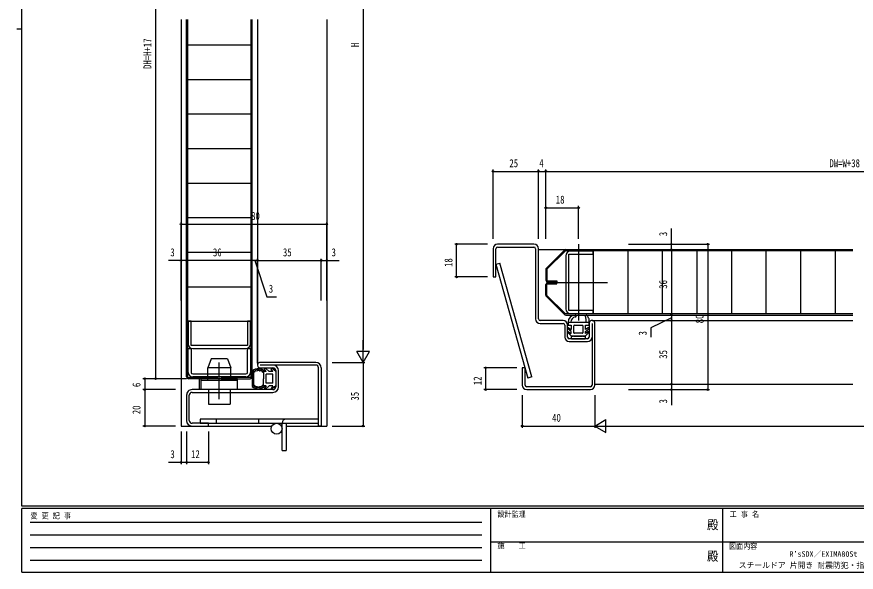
# Model space of a CAD drawing. Units: millimetres, scale not verified. Extents: x -397 to 397, y -282 to 282.
# Drawn here: x -396.7 to 64.6, y -282.1 to 23.4 of the extents above; entities that cross this region are included whole.
import ezdxf
from ezdxf.enums import TextEntityAlignment as Align

# ---------------------------------------------------------------- set-up
doc = ezdxf.new("R2010")
doc.units = ezdxf.units.MM
doc.header["$LTSCALE"] = 2
for name, color, linetype in [('0-1_USER1', 3, 'Continuous'), ('0-2_YKK_11', 7, 'Continuous'), ('0-3_YKK_12', 2, 'Continuous'), ('0-4_YKK_13', 4, 'Continuous'), ('0-6_YKK_D', 6, 'Continuous'), ('0-7_YKK_ZWAK', 7, 'Continuous')]:
    doc.layers.add(name, color=color, linetype=linetype)
doc.styles.add('ＭＳ ゴシック', font='')
doc.styles.get('ＭＳ ゴシック').set_extended_font_data('MS Gothic')

msp = doc.modelspace()

# ---------------------------------------------------------------- linework, layer by layer
at = {"layer": '0-2_YKK_11'}
for p, q in [((-112.474, -101.686), (-132.474, -101.686)), ((-132.474, -103.286), (-112.474, -103.286)), ((-111.574, -104.186), (-111.574, -142.786)), ((-109.974, -142.786), (-109.974, -104.186)), ((-94.974, -108.086), (-94.974, -137.286)), ((-96.474, -143.686), (-109.074, -143.686)), ((-109.074, -145.286), (-96.474, -145.286)), ((-95.574, -146.186), (-95.574, -152.786)), ((-93.974, -152.786), (-93.974, -146.186)), ((-82.174, -145.286), (-82.174, -152.786)), ((-80.574, -145.286), (-80.574, -179.186)), ((-78.974, -179.186), (-78.974, -145.286)), ((-83.074, -153.686), (-93.074, -153.686)), ((-93.074, -155.286), (-83.074, -155.286)), ((-300, -159.086), (-270.8, -159.086)), ((-232.4, -166.686), (-262.9, -166.686)), ((-232.4, -168.186), (-262.9, -168.186)), ((-262.9, -169.686), (-255.9, -169.686)), ((-300, -173.086), (-270.8, -173.086)), ((-270.8, -174.686), (-300, -174.686)), ((-254.4, -171.186), (-254.4, -180.186)), ((-252.9, -180.186), (-252.9, -171.186)), ((-255.9, -181.686), (-300.4, -181.686)), ((-300.4, -183.186), (-255.9, -183.186)), ((-81.474, -180.086), (-116.474, -180.086)), ((-116.474, -181.686), (-81.474, -181.686)), ((-303.4, -184.686), (-303.4, -198.686)), ((-301.9, -198.686), (-301.9, -184.686))]:
    msp.add_line(p, q, dxfattribs=at)
for points in [[(-134.974, -104.186), (-134.974, -119.686), (-133.374, -119.686), (-133.374, -104.186)], [(-93.374, -138.186), (-93.374, -107.186), (-79.974, -107.186), (-79.974, -105.586), (-92.474, -105.586)], [(-92.474, -139.786), (-79.974, -139.786), (-79.974, -138.186), (-93.374, -138.186)], [(-269.9, -157.486), (-300.9, -157.486), (-300.9, -144.086), (-302.5, -144.086), (-302.5, -156.586)], [(-268.3, -156.586), (-268.3, -144.086), (-269.9, -144.086), (-269.9, -157.486)], [(-302.5, -172.186), (-302.5, -159.086), (-300.9, -159.086), (-300.9, -172.186)], [(-269.9, -172.186), (-269.9, -159.086), (-268.3, -159.086), (-268.3, -172.186)], [(-229.4, -169.686), (-229.4, -201.686), (-230.9, -201.686), (-230.9, -169.686)], [(-117.374, -179.186), (-117.374, -169.686), (-118.974, -169.686), (-118.974, -179.186)], [(-300.4, -201.686), (-291.4, -201.686), (-291.4, -200.186), (-300.4, -200.186)]]:
    msp.add_lwpolyline(points, dxfattribs=at)
for centre, radius, start, end in [((-132.474, -104.186), 2.5, 90.00001, 179.99999), ((-132.474, -104.186), 0.9, 90.00001, 179.99999), ((-112.474, -104.186), 2.5, 0.00001, 89.99999), ((-112.474, -104.186), 0.9, 0.00001, 89.99999), ((-92.474, -108.086), 2.5, 90.00001, 179.99999), ((-92.474, -137.286), 2.5, 180.00001, 269.99999), ((-109.074, -142.786), 2.5, 180.00001, 269.99999), ((-109.074, -142.786), 0.9, 180.00001, 269.99999), ((-96.474, -146.186), 2.5, 0.00001, 89.99999), ((-96.474, -146.186), 0.9, 0.00001, 89.99999), ((-80.574, -145.286), 1.6, 359.99999, 180.00001), ((-300, -156.586), 2.5, 180.00001, 269.99999), ((-270.8, -156.586), 2.5, 270.00001, 359.99999), ((-93.074, -152.786), 2.5, 180.00001, 269.99999), ((-93.074, -152.786), 0.9, 180.00001, 269.99999), ((-83.074, -152.786), 0.9, 270.00001, 359.99999), ((-83.074, -152.786), 2.5, 270.00001, 359.99999), ((-262.9, -168.186), 1.5, 89.99998, 270.00057), ((-255.9, -171.186), 3, 359.99998, 89.99998), ((-255.9, -171.186), 1.5, 359.99998, 89.99941), ((-232.4, -169.686), 3, 359.99998, 89.99969), ((-232.4, -169.686), 1.5, 359.99998, 89.99998), ((-300, -172.186), 2.5, 180.00001, 269.99999), ((-300, -172.186), 0.9, 180.00001, 269.99999), ((-270.8, -172.186), 0.9, 270.00001, 359.99999), ((-270.8, -172.186), 2.5, 270.00001, 359.99999), ((-116.474, -179.186), 2.5, 180.00001, 269.99999), ((-116.474, -179.186), 0.9, 180.00001, 269.99999), ((-81.474, -179.186), 0.9, 270.00001, 359.99999), ((-81.474, -179.186), 2.5, 270.00001, 359.99999), ((-300.4, -184.686), 3, 89.99998, 180.00025), ((-300.4, -184.686), 1.5, 89.99998, 179.99996), ((-255.9, -180.186), 1.5, 270, 359.99998), ((-255.9, -180.186), 3, 270, 359.99998), ((-300.4, -198.686), 3, 180.00025, 270), ((-300.4, -198.686), 1.5, 179.99996, 270)]:
    msp.add_arc(centre, radius, start, end, dxfattribs=at)
at = {"layer": '0-3_YKK_12'}
for p, q in [((-306.4, 21.864), (-306.4, -201.686)), ((-264.4, 21.864), (-264.4, -168.198)), ((-226.4, 21.864), (-226.4, -201.686)), ((-109.974, -104.686), (-95.06, -104.686)), ((-80.574, -143.686), (62.826, -143.686)), ((-296.4, -175.687), (-296.4, -181.687)), ((-78.974, -178.686), (62.826, -178.686)), ((-306.4, -201.686), (-256.498, -201.686)), ((-248.6, -201.686), (-226.4, -201.686))]:
    msp.add_line(p, q, dxfattribs=at)
at = {"layer": '0-4_YKK_13'}
for p, q in [((-303.4, -174.686), (-303.4, 21.864)), ((-302.8, 21.864), (-302.8, -175.086)), ((-268, 21.864), (-268, -175.086)), ((-267.4, -174.686), (-267.4, 21.864)), ((-302.8, 7.914), (-268, 7.914)), ((-302.8, -11.086), (-268, -11.086)), ((-302.8, -30.086), (-268, -30.086)), ((-302.8, -49.086), (-268, -49.086)), ((-302.8, -68.086), (-268, -68.086)), ((-302.8, -87.086), (-268, -87.086)), ((-302.8, -106.086), (-268, -106.086)), ((-105.681, -114.893), (-95.767, -104.979)), ((-105.374, -115.435), (-95.225, -105.286)), ((62.826, -105.286), (-95.225, -105.286)), ((-95.06, -104.686), (62.826, -104.686)), ((-87.974, -101.761), (-87.974, -143.612)), ((-79.974, -105.286), (-79.974, -140.086)), ((-60.974, -105.286), (-60.974, -140.086)), ((-41.974, -105.286), (-41.974, -140.086)), ((-22.974, -105.286), (-22.974, -140.086)), ((-3.974, -105.286), (-3.974, -140.086)), ((15.026, -105.286), (15.026, -140.086)), ((34.026, -105.286), (34.026, -140.086)), ((53.026, -105.286), (53.026, -140.086)), ((-133.374, -112.761), (-131.159, -112.14)), ((-133.374, -112.761), (-115.823, -175.347)), ((-113.608, -174.726), (-131.159, -112.14)), ((-105.974, -115.6), (-105.974, -121.486)), ((-105.374, -115.435), (-105.374, -121.886)), ((-105.974, -129.772), (-105.974, -123.886)), ((-105.374, -121.886), (-99.974, -121.886)), ((-105.374, -123.486), (-99.974, -123.486)), ((-105.374, -129.938), (-105.374, -123.486)), ((-103.786, -122.686), (-72.162, -122.686)), ((-302.8, -125.086), (-268, -125.086)), ((-105.681, -130.479), (-95.767, -140.393)), ((-105.374, -129.938), (-95.225, -140.086)), ((62.826, -140.086), (-95.225, -140.086)), ((-95.06, -140.686), (62.826, -140.686)), ((-83.876, -143.06), (-84.071, -141.239)), ((-82.426, -142.369), (-83.126, -140.963)), ((-82.373, -142.592), (-82.373, -145.986)), ((-302.8, -144.086), (-268, -144.086)), ((-93.773, -144.586), (-93.773, -145.986)), ((-82.373, -144.786), (-93.773, -144.786)), ((-93.473, -146.286), (-92.073, -146.286)), ((-92.273, -144.586), (-92.273, -144.786)), ((-92.073, -146.286), (-92.073, -148.545)), ((-90.573, -150.386), (-90.573, -146.586)), ((-90.273, -146.286), (-85.873, -146.286)), ((-85.573, -146.586), (-85.573, -150.386)), ((-83.873, -144.786), (-83.873, -143.113)), ((-92.073, -152.186), (-93.892, -150.353)), ((-92.073, -149.786), (-93.876, -148.189)), ((-93.497, -147.725), (-92.073, -148.545)), ((-85.873, -150.686), (-90.273, -150.686)), ((-82.65, -147.725), (-84.073, -148.545)), ((-84.073, -152.186), (-82.255, -150.353)), ((-92.074, -152.786), (-92.074, -153.386)), ((-91.774, -153.686), (-84.374, -153.686)), ((-84.073, -153.386), (-84.073, -152.786)), ((-289.9, -164.686), (-291.65, -169.686)), ((-280.9, -164.686), (-289.9, -164.686)), ((-280.9, -164.686), (-279.15, -169.686)), ((-291.65, -176.686), (-291.65, -169.686)), ((-279.15, -169.686), (-291.65, -169.686)), ((-285.4, -186.917), (-285.4, -166.776)), ((-279.15, -176.686), (-279.15, -169.686)), ((-264.766, -170.877), (-264.766, -170.677)), ((-264.348, -170.853), (-264.348, -170.653)), ((-264.205, -170.555), (-264.205, -170.355)), ((-263.668, -170.519), (-263.668, -170.319)), ((-263.525, -170.722), (-263.525, -170.522)), ((-262.917, -170.567), (-262.917, -170.367)), ((-259.619, -171.686), (-260.521, -170.339)), ((-258, -171.686), (-260.079, -169.942)), ((-256.019, -171.686), (-256.921, -170.339)), ((-254.4, -171.686), (-256.479, -169.942)), ((-268, -175.086), (-284.3, -175.086)), ((-284.3, -175.086), (-284.3, -175.686)), ((-267.4, -171.444), (-267.4, -179.929)), ((-267.366, -172.082), (-267.366, -171.882)), ((-267.104, -171.653), (-267.104, -171.453)), ((-267.009, -175.086), (-267.009, -174.886)), ((-266.992, -172.763), (-266.992, -172.563)), ((-266.92, -173.674), (-266.92, -173.474)), ((-266.866, -174.264), (-266.866, -174.064)), ((-266.723, -174.693), (-266.723, -174.493)), ((-266.706, -171.958), (-266.706, -171.758)), ((-266.67, -175.372), (-266.67, -175.172)), ((-266.603, -171.772), (-266.603, -171.572)), ((-266.527, -173.603), (-266.527, -173.403)), ((-266.495, -171.354), (-266.495, -171.154)), ((-266.4, -179.206), (-266.4, -172.167)), ((-266.257, -171.891), (-266.257, -171.691)), ((-266.018, -171.486), (-266.018, -171.286)), ((-265.482, -171.08), (-265.482, -170.88)), ((-265.1, -171.295), (-265.1, -171.095)), ((-263.024, -171.128), (-263.024, -170.928)), ((-262.503, -170.924), (-262.503, -170.724)), ((-261.94, -170.983), (-261.94, -170.783)), ((-261.764, -171.464), (-261.764, -171.264)), ((-261.436, -171.757), (-261.436, -171.557)), ((-261.1, -171.686), (-261.1, -175.686)), ((-259.619, -171.686), (-261.1, -171.686)), ((-261.06, -171.405), (-261.06, -171.205)), ((-259.6, -178.186), (-259.6, -173.186)), ((-256.019, -171.686), (-258, -171.686)), ((-254.4, -171.686), (-254.4, -179.686)), ((-113.608, -174.726), (-115.823, -175.347)), ((-295.4, -181.686), (-295.4, -175.686)), ((-275.4, -175.686), (-295.4, -175.686)), ((-275.4, -176.686), (-295.4, -176.686)), ((-284.3, -175.686), (-268.4, -175.686)), ((-275.4, -181.686), (-275.4, -175.686)), ((-267.247, -179.669), (-267.247, -179.469)), ((-267.099, -178.16), (-267.099, -177.96)), ((-267.081, -175.819), (-267.081, -175.619)), ((-267.045, -177.088), (-267.045, -176.888)), ((-266.902, -176.82), (-266.902, -176.62)), ((-266.902, -178.893), (-266.902, -178.693)), ((-266.831, -177.892), (-266.831, -177.692)), ((-266.813, -177.445), (-266.813, -177.245)), ((-266.698, -179.573), (-266.698, -179.373)), ((-266.67, -176.159), (-266.67, -175.959)), ((-266.616, -178.607), (-266.616, -178.407)), ((-266.615, -179.919), (-266.615, -179.719)), ((-266.317, -179.728), (-266.317, -179.528)), ((-261.166, -180.003), (-261.166, -179.803)), ((-261.1, -179.686), (-261.1, -175.686)), ((-259.619, -179.686), (-261.1, -179.686)), ((-259.619, -179.686), (-260.521, -181.034)), ((-258, -179.686), (-260.079, -181.43)), ((-255.9, -178.186), (-259.6, -178.186)), ((-256.019, -179.686), (-258, -179.686)), ((-256.019, -179.686), (-256.921, -181.034)), ((-254.4, -179.686), (-256.479, -181.43)), ((-275.4, -181.686), (-295.4, -181.686)), ((-291.4, -181.686), (-291.4, -189.686)), ((-279.4, -181.686), (-279.4, -189.686)), ((-265.875, -180.253), (-265.875, -180.053)), ((-265.41, -180.193), (-265.41, -179.993)), ((-265.398, -180.468), (-265.398, -180.268)), ((-265.171, -180.229), (-265.171, -180.029)), ((-264.802, -180.635), (-264.802, -180.435)), ((-264.67, -180.36), (-264.67, -180.16)), ((-264.408, -180.766), (-264.408, -180.566)), ((-264.217, -180.563), (-264.217, -180.363)), ((-263.645, -180.778), (-263.645, -180.578)), ((-263.621, -180.599), (-263.621, -180.399)), ((-263.096, -180.205), (-263.096, -180.005)), ((-263.012, -180.969), (-263.012, -180.769)), ((-262.929, -180.432), (-262.929, -180.232)), ((-262.597, -180.437), (-262.597, -180.237)), ((-262.175, -180.39), (-262.175, -180.19)), ((-261.788, -180.332), (-261.788, -180.132)), ((-291.4, -189.686), (-279.4, -189.686)), ((-248.6, -197.886), (-295.9, -197.886)), ((-286.9, -200.186), (-286.9, -197.886)), ((-263.6, -200.186), (-263.6, -197.886)), ((-230.9, -197.886), (-248.6, -197.886)), ((-250.9, -215.186), (-250.9, -200.186)), ((-248.6, -200.186), (-248.6, -215.186)), ((-250.9, -215.186), (-248.6, -215.186))]:
    msp.add_line(p, q, dxfattribs=at)
for points in [[(-99.974, -121.886), (-99.974, -122.486), (-104.974, -122.486)], [(-99.974, -123.486), (-99.974, -122.886), (-104.974, -122.886)], [(-84.073, -148.545), (-84.073, -146.286), (-82.673, -146.286)], [(-93.508, -149.897), (-92.073, -150.848), (-92.073, -149.786)], [(-92.073, -152.186), (-88.223, -152.186), (-88.223, -152.486), (-90.423, -152.486), (-90.573, -152.186), (-90.723, -152.486), (-91.774, -152.486)], [(-84.373, -152.486), (-85.423, -152.486), (-85.573, -152.186), (-85.723, -152.486), (-87.923, -152.486), (-87.923, -152.186), (-84.073, -152.186)], [(-82.639, -149.897), (-84.073, -150.848), (-84.073, -149.786), (-82.271, -148.189)], [(-302.8, -175.086), (-286.5, -175.086), (-286.5, -175.686), (-302.4, -175.686)], [(-261.511, -172.111), (-262.101, -171.344), (-263.061, -171.469), (-263.9, -170.986), (-264.296, -171.207), (-264.739, -171.469), (-265.699, -171.344), (-266.289, -172.111)], [(-255.9, -178.186), (-255.9, -173.186), (-259.6, -173.186)], [(-266.289, -179.262), (-265.699, -180.028), (-264.739, -179.904), (-264.296, -180.166), (-263.9, -180.386), (-263.061, -179.904), (-262.101, -180.028), (-261.511, -179.262)], [(-295.9, -197.886), (-295.9, -200.186), (-230.9, -200.186), (-230.9, -197.886)]]:
    msp.add_lwpolyline(points, dxfattribs=at)
msp.add_circle((-253.9, -203.186), 3, dxfattribs=at)
for centre, radius, start, end in [((-95.06, -105.686), 1, 90, 135), ((-104.974, -115.6), 1, 135, 180), ((-104.974, -121.486), 1, 180, 270), ((-104.974, -123.886), 1, 90, 180), ((-104.974, -129.772), 1, 180, 225), ((-95.06, -139.686), 1, 225, 270), ((-89.77, -144.691), 4.005, 90.04811, 178.50157), ((-89.333, -144.593), 2.94, 98.60851, 179.86445), ((-89.773, -141.186), 0.5, 270, 90.10994), ((-83.573, -141.186), 0.5, 26.47243, 186.09373), ((-82.873, -142.592), 0.5, 0, 26.47243), ((-93.473, -145.986), 0.3, 180, 270), ((-90.273, -146.586), 0.3, 90, 180), ((-85.873, -146.586), 0.3, 0, 90), ((-84.373, -143.113), 0.5, 360, 6.09373), ((-82.673, -145.986), 0.3, 270, 360), ((-93.673, -147.968), 0.3, 54.05132, 229.31121), ((-93.673, -150.147), 0.3, 56.44409, 226.32577), ((-90.273, -150.386), 0.3, 180, 270), ((-85.873, -150.386), 0.3, 270, 0), ((-82.474, -147.968), 0.3, 310.68879, 125.94868), ((-82.474, -150.147), 0.3, 313.67423, 123.55591), ((-91.774, -152.786), 0.3, 90, 180), ((-91.774, -153.386), 0.3, 179.97022, 269.97022), ((-84.373, -152.786), 0.3, 0, 90), ((-84.373, -153.386), 0.3, 269.97022, 0.02978), ((-263.9, -175.686), 5.5, 46.65824, 129.51963), ((-260.271, -170.172), 0.3, 49.99756, 213.78886), ((-256.671, -170.172), 0.3, 49.99756, 213.78886), ((-302.4, -174.686), 1, 180, 270), ((-268.4, -174.686), 1, 270, 0), ((-263.9, -175.686), 4.3, 49.37051, 56.2499), ((-263.9, -175.686), 5.5, 230.48036, 313.34175), ((-263.9, -175.686), 4.3, 303.7499, 310.62928), ((-260.271, -181.201), 0.3, 146.21114, 310.00244), ((-256.671, -181.201), 0.3, 146.21114, 310.00244), ((-248.6, -200.186), 2.3, 90, 180)]:
    msp.add_arc(centre, radius, start, end, dxfattribs=at)
at = {"layer": '0-6_YKK_D'}
for p, q in [((-320.4, 191.314), (-320.4, -175.686)), ((-206.4, 176.314), (-206.4, -159.686)), ((-134.974, -98.686), (-134.974, -60.686)), ((-134.974, -61.686), (-109.974, -61.686)), ((-109.974, -98.686), (-109.974, -60.686)), ((-109.974, -98.686), (-109.974, -60.686)), ((-109.974, -61.686), (-105.974, -61.686)), ((-105.974, -98.686), (-105.974, -60.686)), ((-105.974, -98.686), (-105.974, -60.686)), ((-105.974, -61.686), (232.026, -61.686)), ((-105.974, -98.686), (-105.974, -80.686)), ((-105.974, -81.686), (-87.974, -81.686)), ((-87.974, -98.686), (-87.974, -80.686)), ((-306.4, -132.736), (-306.4, -89.686)), ((-306.4, -90.686), (-226.4, -90.686)), ((-226.4, -132.736), (-226.4, -89.686)), ((-137.974, -101.686), (-155.974, -101.686)), ((-154.974, -119.686), (-154.974, -101.686)), ((-60.475, -101.686), (-35.974, -101.686)), ((-60.475, -101.686), (-15.974, -101.686)), ((-60.475, -104.686), (-35.974, -104.686)), ((-60.475, -104.686), (-35.974, -104.686)), ((-36.974, -104.686), (-36.974, -140.686)), ((-16.974, -101.686), (-16.974, -181.686)), ((-306.4, -132.736), (-306.4, -109.686)), ((-303.4, -143.086), (-303.4, -109.686)), ((-303.4, -132.736), (-303.4, -109.686)), ((-267.4, -110.686), (-303.4, -110.686)), ((-267.4, -132.736), (-267.4, -109.686)), ((-267.4, -132.736), (-267.4, -109.686)), ((-264.4, -110.686), (-267.4, -110.686)), ((-264.4, -167.174), (-264.4, -109.686)), ((-264.4, -132.736), (-264.4, -109.686)), ((-264.4, -110.686), (-229.4, -110.686)), ((-229.4, -132.736), (-229.4, -109.686)), ((-229.4, -132.736), (-229.4, -109.686)), ((-226.4, -132.736), (-226.4, -109.686)), ((-137.974, -119.686), (-155.974, -119.686)), ((-60.475, -140.686), (-35.974, -140.686)), ((-60.475, -140.686), (-35.974, -140.686)), ((-36.974, -140.686), (-36.974, -143.686)), ((-60.475, -143.686), (-35.974, -143.686)), ((-60.475, -143.686), (-35.974, -143.686)), ((-36.974, -143.686), (-36.974, -178.686)), ((-206.4, -166.686), (-206.4, -154.562)), ((-206.4, -166.686), (-209.9, -160.624)), ((-202.9, -160.624), (-209.9, -160.624)), ((-206.4, -166.686), (-202.9, -160.624)), ((-223.4, -166.686), (-205.4, -166.686)), ((-223.4, -166.686), (-205.4, -166.686)), ((-206.4, -166.686), (-206.4, -201.686)), ((-121.974, -169.686), (-139.974, -169.686)), ((-138.974, -181.686), (-138.974, -169.686)), ((-303.4, -175.686), (-327.4, -175.686)), ((-326.4, -175.686), (-326.4, -181.686)), ((-303.4, -175.686), (-321.4, -175.686)), ((-60.475, -178.686), (-35.974, -178.686)), ((-60.475, -178.686), (-35.974, -178.686)), ((-309.4, -181.686), (-327.4, -181.686)), ((-309.4, -181.686), (-327.4, -181.686)), ((-326.4, -181.686), (-326.4, -201.686)), ((-121.974, -181.686), (-139.974, -181.686)), ((-60.475, -181.686), (-35.974, -181.686)), ((-60.475, -181.686), (-15.974, -181.686)), ((-118.974, -184.686), (-118.974, -202.686)), ((-78.974, -184.686), (-78.974, -202.686)), ((-78.974, -184.686), (-78.974, -202.686)), ((-78.974, -201.686), (-72.911, -198.186)), ((-72.911, -205.186), (-72.911, -198.186)), ((-309.4, -201.686), (-327.4, -201.686)), ((-223.4, -201.686), (-205.4, -201.686)), ((-118.974, -201.686), (-78.974, -201.686)), ((-78.974, -201.686), (-72.911, -205.186)), ((-78.974, -201.686), (-66.849, -201.686)), ((-71.974, -201.686), (214.026, -201.686)), ((-306.4, -204.686), (-306.4, -222.686)), ((-303.4, -204.686), (-303.4, -222.686)), ((-303.4, -204.686), (-303.4, -222.686)), ((-291.4, -204.686), (-291.4, -222.686)), ((-291.4, -221.686), (-303.4, -221.686))]:
    msp.add_line(p, q, dxfattribs=at)
for points in [[(-36.974, -104.686), (-36.974, -101.686), (-36.974, -93.086)], [(-303.4, -110.686), (-306.4, -110.686), (-313.3, -110.686)], [(-265.9, -110.686), (-259.213, -130.686), (-254.013, -130.686)], [(-229.4, -110.686), (-226.4, -110.686), (-219.5, -110.686)], [(-36.974, -142.186), (-48.237, -147.663), (-48.237, -152.863)], [(-36.974, -178.686), (-36.974, -181.686), (-36.974, -190.286)], [(-303.4, -221.686), (-306.4, -221.686), (-313.3, -221.686)]]:
    msp.add_lwpolyline(points, dxfattribs=at)
for centre in [(-134.974, -61.686), (-109.974, -61.686), (-109.974, -61.686), (-105.974, -61.686), (-105.974, -61.686), (-105.974, -81.686), (-87.974, -81.686), (-306.4, -90.686), (-226.4, -90.686), (-154.974, -101.686), (-36.974, -101.686), (-16.974, -101.686), (-36.974, -104.686), (-36.974, -104.686), (-306.4, -110.686), (-303.4, -110.686), (-303.4, -110.686), (-267.4, -110.686), (-267.4, -110.686), (-264.4, -110.686), (-264.4, -110.686), (-229.4, -110.686), (-229.4, -110.686), (-226.4, -110.686), (-154.974, -119.686), (-36.974, -140.686), (-36.974, -140.686), (-36.974, -143.686), (-36.974, -143.686), (-138.974, -169.686), (-326.4, -175.686), (-320.4, -175.686), (-36.974, -178.686), (-36.974, -178.686), (-326.4, -181.686), (-326.4, -181.686), (-138.974, -181.686), (-36.974, -181.686), (-16.974, -181.686), (-326.4, -201.686), (-206.4, -201.686), (-118.974, -201.686), (-306.4, -221.686), (-303.4, -221.686), (-303.4, -221.686), (-291.4, -221.686)]:
    msp.add_circle(centre, 0.425, dxfattribs=at)
at = {"layer": '0-7_YKK_ZWAK'}
for p, q in [((-393.9, -245.7), (-393.9, 279.3)), ((-396.7, 16.8), (-393.9, 16.8)), ((376.1, -245.7), (-393.9, -245.7)), ((338.3, -247.1), (-393.9, -247.1)), ((-393.9, -282.1), (-393.9, -247.1)), ((-136.3, -247.1), (-136.3, -282.1)), ((-8.9, -247.1), (-8.9, -282.1)), ((-389.301, -254.612), (-141.109, -254.612)), ((-389.301, -261.541), (-141.109, -261.541)), ((-136.3, -265.299), (-7.5, -265.299)), ((-7.5, -265.299), (121.3, -265.299)), ((-389.301, -268.47), (-141.109, -268.47)), ((-389.301, -275.398), (-141.109, -275.398)), ((-393.9, -282.1), (338.3, -282.1))]:
    msp.add_line(p, q, dxfattribs=at)

# ---------------------------------------------------------------- texts
at = {"layer": '0-1_USER1', "style": 'ＭＳ ゴシック'}
for s, p in [("R'sSDX／EXIMA80St", (27.957, -274.549)), ('スチールドア 片開き 耐震防犯・指はさみ防止仕様', (-0.003, -280.725))]:
    msp.add_text(s, height=3.079, dxfattribs=at).set_placement(p, align=Align.BOTTOM_LEFT)
at = {"layer": '0-6_YKK_D', "style": 'ＭＳ ゴシック', "width": 0.8}
for s, p in [('DH=H+17', (-321.4, -5.306)), ('H', (-207.4, 6.714)), ('3', (-37.974, -97.286)), ('18', (-155.974, -114.206)), ('36', (-37.974, -126.206)), ('80', (-17.974, -145.206)), ('3', (-49.237, -151.863)), ('35', (-37.974, -164.706)), ('12', (-139.974, -179.206)), ('6', (-327.4, -180.286)), ('35', (-207.4, -187.706)), ('3', (-37.974, -189.286)), ('20', (-327.4, -195.206))]:
    msp.add_text(s, height=4.399, rotation=90, dxfattribs=at).set_placement(p, align=Align.BOTTOM_LEFT)
for s, p in [('25', (-125.994, -60.686)), ('4', (-109.574, -60.686)), ('DW=W+38', (49.906, -60.686)), ('18', (-100.494, -80.686)), ('80', (-267.92, -89.686)), ('3', (-312.3, -109.686)), ('36', (-288.92, -109.686)), ('35', (-250.42, -109.686)), ('3', (-223.7, -109.686)), ('3', (-258.213, -129.686)), ('40', (-102.494, -200.686)), ('3', (-312.3, -220.686)), ('12', (-300.92, -220.686))]:
    msp.add_text(s, height=4.399, dxfattribs=at).set_placement(p, align=Align.BOTTOM_LEFT)
at = {"layer": '0-7_YKK_ZWAK', "style": 'ＭＳ ゴシック', "width": 0.9}
for s, height, p in [('変 更 記 事', 3.079, (-389.186, -253.547)), ('設計監理', 3.079, (-132.531, -252.633)), ('工 事 名', 3.079, (-4.888, -252.633)), ('殿', 5.132, (-17.382, -260.056)), ('施\u3000\u3000工', 3.079, (-132.531, -269.954)), ('図面内容', 3.079, (-5.283, -270.248)), ('殿', 5.132, (-17.382, -277.378))]:
    msp.add_text(s, height=height, dxfattribs=at).set_placement(p, align=Align.BOTTOM_LEFT)

doc.saveas('drawing.dxf')
